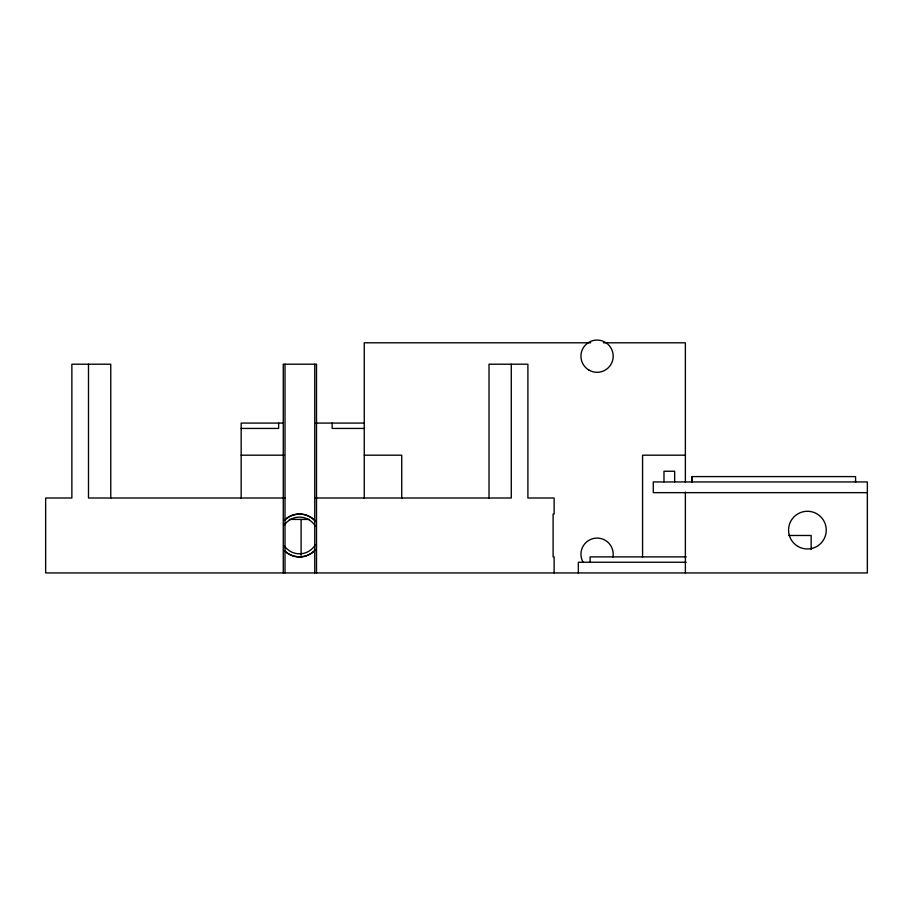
<?xml version="1.0" encoding="UTF-8"?>
<svg xmlns="http://www.w3.org/2000/svg" width="913" height="913" viewBox="0 0 913 913"><rect width="100%" height="100%" fill="white"/><g stroke="black" fill="none" stroke-linecap="round" stroke-linejoin="round"><path stroke-width="1.37" d="M300.891 556.839L299.498 556.884A21.421 21.41 -90 0 1 285.381 551.6M590.665 342.797L364.264 342.797L364.264 498.475M603.402 342.797L685.378 342.797L685.378 482.144M283.167 423.084L241.169 423.084L241.169 498.475M315.887 423.084L364.264 423.084M241.169 428.437L278.636 428.437L278.636 423.084M364.264 428.437L332.149 428.437L332.149 423.084M241.169 455.188L283.989 455.188M364.264 455.188L401.731 455.188L401.731 498.475M685.378 455.188L642.569 455.188L642.569 557.329M691.803 481.95L691.803 476.597L855.572 476.597L855.572 482.235M867.35 492.655L653.274 492.655L653.274 481.95L867.35 481.95L867.35 572.942L45.65 572.942L45.65 498.007L71.865 498.007L71.865 364.207L110.758 364.207L110.758 498.007M285.004 498.007L88.493 498.007L88.493 364.207M314.757 498.007L511.269 498.007L511.269 364.207M289.25 519.417L309.53 519.417M788.729 535.475L811.155 535.475L811.155 549.558M686.199 556.884L590.118 556.884L590.118 562.237M686.199 562.237L578.34 562.237L578.34 572.942M285.381 551.566L284.354 550.607A21.41 21.41 0 0 0 315.59 549.592L314.631 550.607A21.421 21.41 -90 0 1 300.891 556.873M691.803 476.597L691.803 482.235M685.378 492.073L685.378 572.942M674.661 481.95L674.673 471.245L663.979 471.245L663.991 481.95M554.123 572.942L554.123 556.884L553.107 556.884L553.107 514.065L554.123 514.065L554.123 498.007L527.897 498.007L527.897 364.207L489.014 364.207L489.014 498.007M316.514 572.942L316.514 364.207L283.258 364.207L283.258 572.942M314.757 364.207L314.757 572.942M301.107 519.417L301.107 555.332M285.004 364.207L285.004 572.942M583.11 562.271A16.126 16.126 0 0 1 594.272 538.328A16.126 16.126 0 0 1 612.954 557.01M315.384 544.65A18.351 18.351 0 0 1 284.24 545.666M284.24 525.272A18.351 18.351 0 0 1 315.384 526.299M285.381 519.383L284.354 520.33A21.41 21.41 0 0 1 315.59 521.357L314.631 520.33A21.421 21.41 -90 0 0 300.891 514.11L299.498 514.065A21.421 21.41 90 0 0 285.381 519.371M589.011 370.142A16.114 16.114 0 0 0 613.194 356.184A16.114 16.114 0 0 0 589.011 342.227A16.114 16.114 0 0 0 589.011 370.142M797.985 546.442A18.842 18.842 0 0 0 826.254 530.122A18.842 18.842 0 0 0 797.985 513.802A18.842 18.842 0 0 0 797.985 546.442"/></g></svg>
